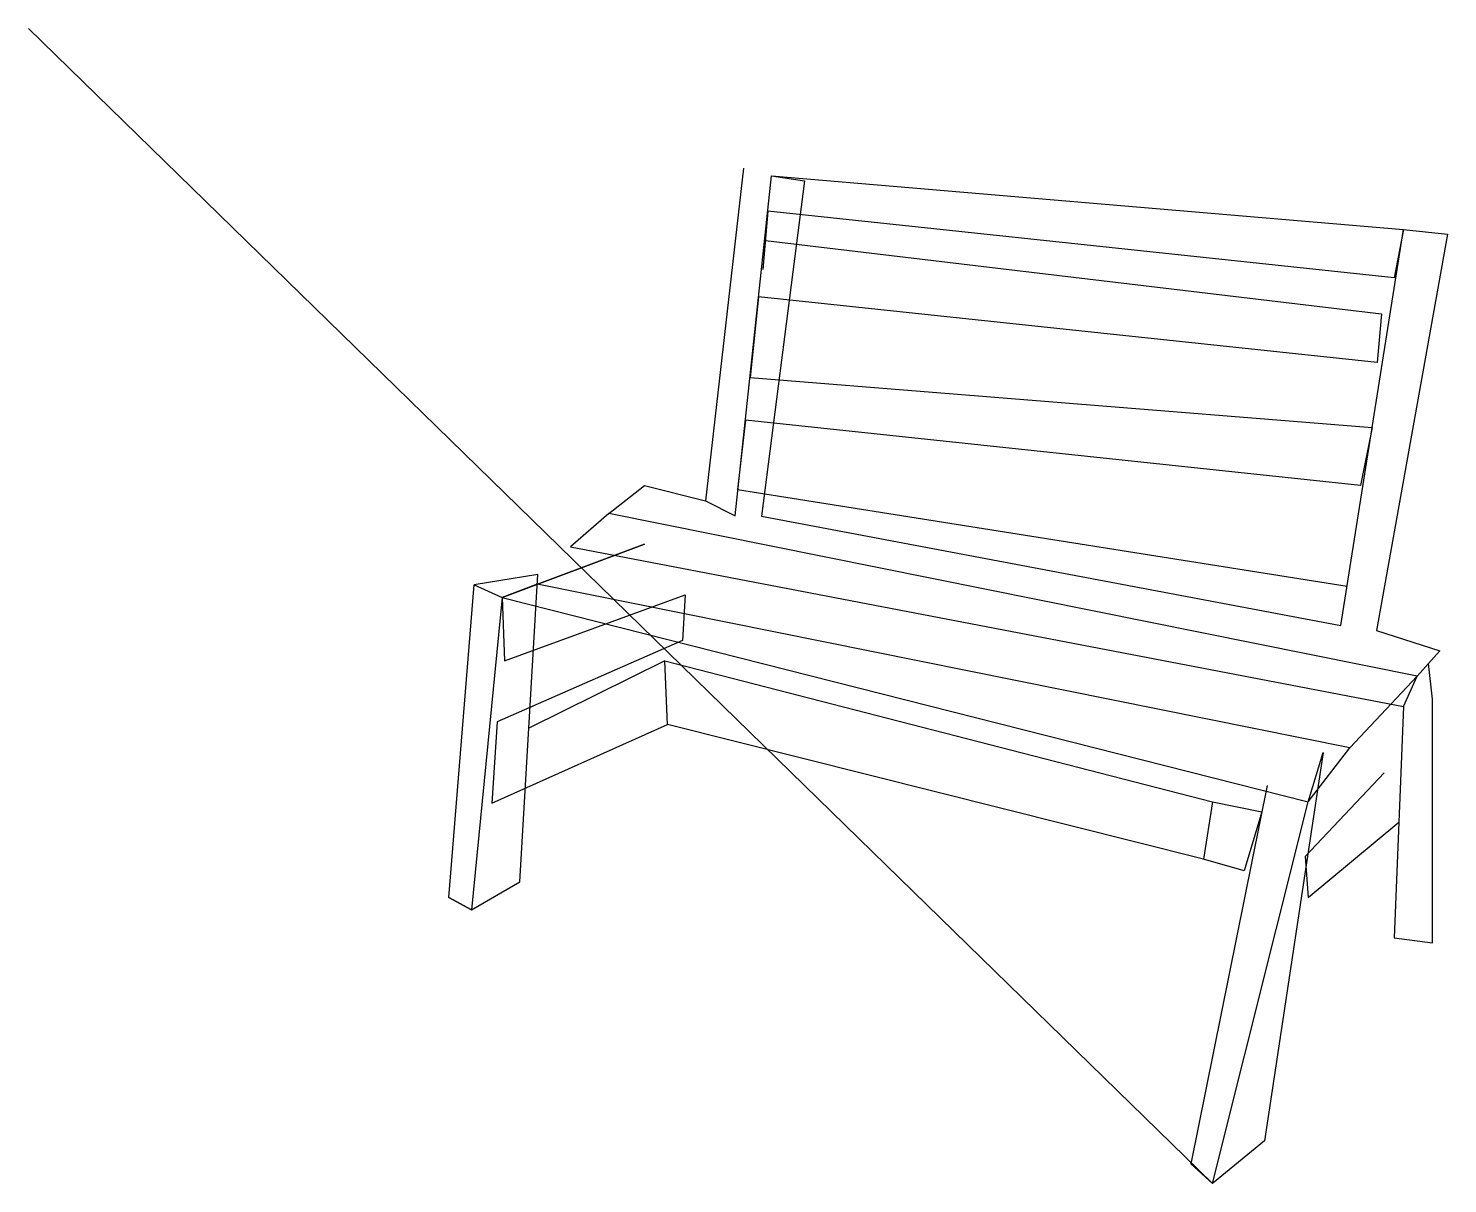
# Model space of a CAD drawing. Header units: inches. Extents: x -1140 to 346, y 200 to 1411.
import ezdxf

# ---------------------------------------------------------------- set-up
doc = ezdxf.new("R2010")
doc.units = ezdxf.units.IN
doc.header["$MEASUREMENT"] = 0
doc.layers.get('0').update_dxf_attribs({"lineweight": 25})

msp = doc.modelspace()

# ---------------------------------------------------------------- linework, layer by layer
for p, q in [((100, 200), (-1140.5, 1410.8)), ((-391.4, 1264.4), (-431.3, 915.6)), ((-400, 900), (-362.1, 1256.4)), ((-327.5, 1251.1), (-372.7, 899.6)), ((-362.1, 1256.4), (-327.5, 1251.1)), ((-362.1, 1256.4), (300, 1200)), ((-366, 1219.1), (-371, 1158.1)), ((290.2, 1149.2), (-366, 1219.1)), ((234.3, 785.1), (300, 1200)), ((346.1, 1195.1), (271.6, 779.8)), ((300, 1200), (290.2, 1149.2)), ((300, 1200), (346.1, 1195.1)), ((-368.5, 1188.6), (276.9, 1111.5)), ((-375.6, 1129.5), (-384.3, 1045)), ((272.4, 1060.5), (-375.6, 1129.5)), ((276.9, 1111.5), (272.4, 1060.5)), ((-384.3, 1045), (267.1, 992.6)), ((-389.3, 1000.3), (-397.6, 927.4)), ((254.7, 931.8), (-389.3, 1000.3)), ((267.1, 992.6), (254.7, 931.8)), ((-532.5, 902.3), (-495.2, 931.6)), ((-495.2, 931.6), (-431.3, 915.6)), ((-397.6, 927.4), (240.8, 826.3)), ((-431.3, 915.6), (-400, 900)), ((-532.5, 902.3), (-572.8, 867.5)), ((314.2, 731.9), (-532.5, 902.3)), ((-372.7, 899.6), (234.3, 785.1)), ((-644.3, 814.4), (-495.2, 870.3)), ((-495.2, 870.3), (-644.3, 814.4)), ((-572.8, 867.5), (300, 700)), ((-495.2, 870.3), (-495.2, 870.3)), ((-607, 838.4), (-673.6, 827.7)), ((-625.6, 516.3), (-607, 838.4)), ((-700, 500), (-673.6, 827.7)), ((-673.6, 827.7), (-644.3, 814.4)), ((-607.6, 828.2), (-644.3, 814.4)), ((243.6, 656.8), (-607.6, 828.2)), ((-644.3, 814.4), (-676.2, 487)), ((-644.3, 814.4), (-641.6, 747.9)), ((-644.3, 814.4), (200, 600)), ((-641.6, 747.9), (-452.6, 817.1)), ((-452.6, 817.1), (-455.3, 769.2)), ((271.6, 779.8), (338.1, 758.5)), ((-455.3, 769.2), (-649.6, 684)), ((338.1, 758.5), (314.2, 731.9)), ((-473.9, 747.9), (-616.3, 677.3)), ((-471.2, 681.3), (-473.9, 747.9)), ((-473.9, 747.9), (100, 600)), ((330.1, 707.9), (326.1, 745.2)), ((314.2, 731.9), (243.6, 656.8)), ((300, 700), (314.2, 731.9)), ((300, 700), (290.2, 457.7)), ((330.1, 452.4), (330.1, 707.9)), ((-649.6, 684), (-654.9, 598.8)), ((-654.9, 598.8), (-471.2, 681.3)), ((90.5, 540.2), (-471.2, 681.3)), ((200, 600), (243.6, 656.8)), ((215.6, 652), (154.4, 244.7)), ((200, 600), (215.6, 652)), ((279.5, 630.7), (197, 542.9)), ((157.1, 617.4), (77.2, 220.7)), ((100, 600), (90.5, 540.2)), ((100, 200), (200, 600)), ((100, 600), (151.5, 589.6)), ((151.5, 589.6), (133.1, 528)), ((200, 500), (295.1, 578.8)), ((133.1, 528), (90.5, 540.2)), ((197, 542.9), (200, 500)), ((-676.2, 487), (-625.6, 516.3)), ((-676.2, 487), (-700, 500)), ((-700, 500), (-676.2, 487)), ((290.2, 457.7), (330.1, 452.4)), ((154.4, 244.7), (100, 200)), ((77.2, 220.7), (100, 200))]:
    msp.add_line(p, q)

doc.saveas('drawing.dxf')
